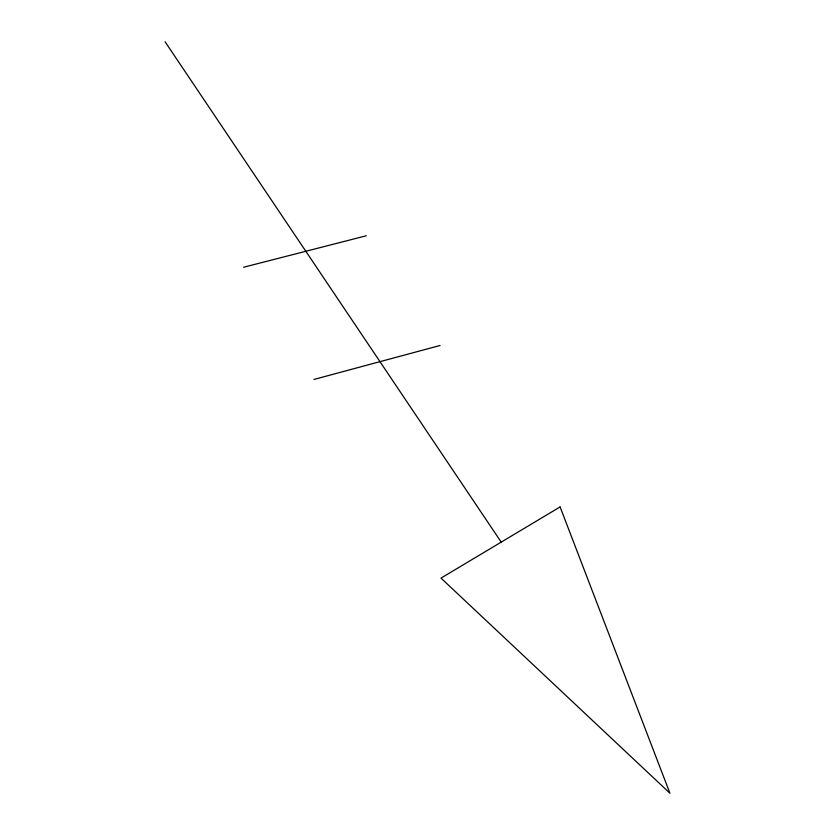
<?xml version="1.0" encoding="UTF-8"?>
<svg xmlns="http://www.w3.org/2000/svg" width="835" height="835" viewBox="0 0 835 835"><rect width="100%" height="100%" fill="white"/><g stroke="black" fill="none" stroke-linecap="round" stroke-linejoin="round"><path stroke-width="1.25" d="M313.95 379.445L440.066 345.481M243.611 267.242L366.304 235.762M165.059 41.75L501.219 542.124M560.097 506.928L441.005 578.112L669.941 793.25L560.097 506.928"/></g></svg>
